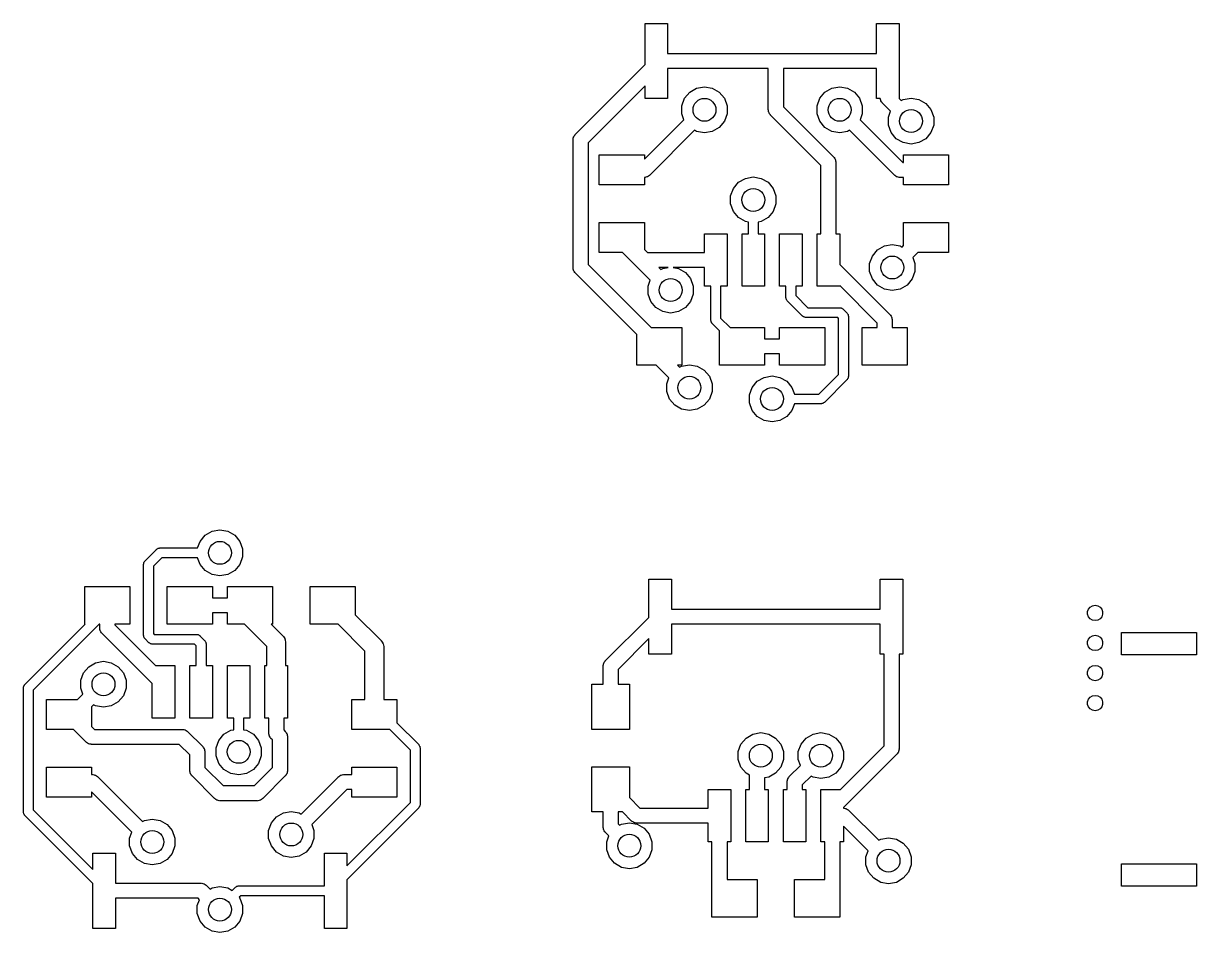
# Model space of a CAD drawing. Extents: x 74.6 to 131.1, y -111.7 to -89.2.
# Drawn here: x 74.64 to 90.25, y -102.31 to -90.2 of the extents above; entities that cross this region are included whole.
import ezdxf

# ---------------------------------------------------------------- set-up
doc = ezdxf.new("R2010")
doc.units = 0
doc.header["$MEASUREMENT"] = 0
doc.layers.add('BLACK', color=7, linetype='CONTINUOUS')

msp = doc.modelspace()

# ---------------------------------------------------------------- linework, layer by layer
at = {"layer": 'Black'}
for p, q in [((82.91, -90.7486), (82.91, -90.2)), ((82.91, -90.2), (83.21, -90.2)), ((83.21, -90.2), (83.21, -90.6)), ((85.99, -90.2), (86.29, -90.2)), ((85.99, -90.6), (85.99, -90.2)), ((86.29, -90.2), (86.29, -91.1986)), ((83.21, -90.6), (84.65, -90.6)), ((84.65, -90.6), (85.99, -90.6)), ((81.9793, -91.6793), (82.91, -90.7486)), ((84.55, -90.8), (83.21, -90.8)), ((83.21, -90.8), (83.21, -91.2)), ((84.55, -91.35), (84.55, -90.8)), ((85.99, -90.8), (84.75, -90.8)), ((84.75, -90.8), (84.75, -91.3086)), ((85.99, -91.2), (85.99, -90.8)), ((82.91, -91.0314), (82.15, -91.7914)), ((82.91, -91.2), (82.91, -91.0314)), ((83.435, -91.197), (83.5033, -91.1156)), ((83.5033, -91.1156), (83.5954, -91.0625)), ((83.5954, -91.0625), (83.7, -91.044)), ((83.7, -91.044), (83.8046, -91.0625)), ((83.8046, -91.0625), (83.8967, -91.1156)), ((83.8967, -91.1156), (83.965, -91.197)), ((85.235, -91.197), (85.3033, -91.1156)), ((85.3033, -91.1156), (85.3954, -91.0625)), ((85.3954, -91.0625), (85.5, -91.044)), ((85.5, -91.044), (85.6046, -91.0625)), ((85.6046, -91.0625), (85.6967, -91.1156)), ((85.6967, -91.1156), (85.765, -91.197)), ((83.21, -91.2), (82.91, -91.2)), ((83.3987, -91.2969), (83.435, -91.197)), ((83.3987, -91.4031), (83.3987, -91.2969)), ((83.965, -91.197), (84.0013, -91.2969)), ((84.0013, -91.2969), (84.0013, -91.4031)), ((84.75, -91.3086), (85.4207, -91.9793)), ((85.1987, -91.2969), (85.235, -91.197)), ((85.1987, -91.4031), (85.1987, -91.2969)), ((85.765, -91.197), (85.8013, -91.2969)), ((85.8013, -91.2969), (85.8013, -91.4031)), ((86.0407, -91.2), (85.99, -91.2)), ((86.0438, -91.2113), (86.0407, -91.2)), ((86.046, -91.2242), (86.0438, -91.2113)), ((86.0482, -91.228), (86.046, -91.2242)), ((86.0494, -91.2323), (86.0482, -91.228)), ((86.0569, -91.243), (86.0494, -91.2323)), ((86.0634, -91.2543), (86.0569, -91.243)), ((86.0668, -91.2571), (86.0634, -91.2543)), ((86.0693, -91.2607), (86.0668, -91.2571)), ((86.1772, -91.3686), (86.0693, -91.2607)), ((86.29, -91.1986), (86.3191, -91.2277)), ((86.3191, -91.2277), (86.3454, -91.2125)), ((86.3454, -91.2125), (86.45, -91.194)), ((86.45, -91.194), (86.5546, -91.2125)), ((86.5546, -91.2125), (86.6467, -91.2656)), ((86.6467, -91.2656), (86.715, -91.347)), ((86.715, -91.347), (86.7513, -91.4469)), ((82.9, -92.0086), (83.4272, -91.4814)), ((83.4272, -91.4814), (83.3987, -91.4031)), ((83.965, -91.503), (83.8967, -91.5844)), ((84.0013, -91.4031), (83.965, -91.503)), ((84.5508, -91.3543), (84.55, -91.35)), ((84.5504, -91.3587), (84.5508, -91.3543)), ((84.5538, -91.3713), (84.5504, -91.3587)), ((84.556, -91.3842), (84.5538, -91.3713)), ((84.5582, -91.388), (84.556, -91.3842)), ((84.5594, -91.3923), (84.5582, -91.388)), ((84.5669, -91.403), (84.5594, -91.3923)), ((84.5734, -91.4143), (84.5669, -91.403)), ((84.5768, -91.4171), (84.5734, -91.4143)), ((84.5793, -91.4207), (84.5768, -91.4171)), ((85.25, -92.0914), (84.5793, -91.4207)), ((85.235, -91.503), (85.1987, -91.4031)), ((85.3033, -91.5844), (85.235, -91.503)), ((85.8013, -91.4031), (85.7728, -91.4814)), ((85.7728, -91.4814), (86.3414, -92.05)), ((86.1487, -91.4469), (86.1772, -91.3686)), ((86.1487, -91.5531), (86.1487, -91.4469)), ((86.7513, -91.4469), (86.7513, -91.5531)), ((83.5691, -91.6223), (82.9707, -92.2207)), ((83.5954, -91.6375), (83.5691, -91.6223)), ((83.7, -91.656), (83.5954, -91.6375)), ((83.8046, -91.6375), (83.7, -91.656)), ((83.8967, -91.5844), (83.8046, -91.6375)), ((85.3954, -91.6375), (85.3033, -91.5844)), ((85.5, -91.656), (85.3954, -91.6375)), ((85.6046, -91.6375), (85.5, -91.656)), ((85.6309, -91.6223), (85.6046, -91.6375)), ((86.2293, -92.2207), (85.6309, -91.6223)), ((86.185, -91.653), (86.1487, -91.5531)), ((86.2533, -91.7344), (86.185, -91.653)), ((86.715, -91.653), (86.6467, -91.7344)), ((86.7513, -91.5531), (86.715, -91.653)), ((81.95, -91.75), (81.9508, -91.7457)), ((81.95, -93.45), (81.95, -91.75)), ((81.9504, -91.7413), (81.9538, -91.7287)), ((81.9508, -91.7457), (81.9504, -91.7413)), ((81.9538, -91.7287), (81.956, -91.7158)), ((81.956, -91.7158), (81.9582, -91.712)), ((81.9582, -91.712), (81.9594, -91.7077)), ((81.9594, -91.7077), (81.9669, -91.697)), ((81.9669, -91.697), (81.9734, -91.6857)), ((81.9734, -91.6857), (81.9768, -91.6829)), ((81.9768, -91.6829), (81.9793, -91.6793)), ((82.15, -91.7914), (82.15, -93.4086)), ((86.3454, -91.7875), (86.2533, -91.7344)), ((86.45, -91.806), (86.3454, -91.7875)), ((86.5546, -91.7875), (86.45, -91.806)), ((86.6467, -91.7344), (86.5546, -91.7875)), ((82.3, -92.35), (82.3, -91.95)), ((82.3, -91.95), (82.9, -91.95)), ((82.9, -91.95), (82.9, -92.0086)), ((86.35, -92.05), (86.35, -91.95)), ((86.35, -91.95), (86.95, -91.95)), ((86.95, -91.95), (86.95, -92.35)), ((85.25, -93), (85.25, -92.0914)), ((85.4207, -91.9793), (85.4232, -91.9829)), ((85.4232, -91.9829), (85.4266, -91.9857)), ((85.4266, -91.9857), (85.4331, -91.997)), ((85.4331, -91.997), (85.4406, -92.0077)), ((85.4406, -92.0077), (85.4418, -92.012)), ((85.4418, -92.012), (85.444, -92.0158)), ((85.444, -92.0158), (85.4462, -92.0287)), ((85.4462, -92.0287), (85.4496, -92.0413)), ((85.4496, -92.0413), (85.4492, -92.0457)), ((85.4492, -92.0457), (85.45, -92.05)), ((85.45, -92.05), (85.45, -93)), ((86.3414, -92.05), (86.35, -92.05)), ((82.9043, -92.2492), (82.9, -92.25)), ((82.9, -92.25), (82.9, -92.35)), ((82.9087, -92.2496), (82.9043, -92.2492)), ((82.9213, -92.2462), (82.9087, -92.2496)), ((82.9342, -92.244), (82.9213, -92.2462)), ((82.938, -92.2418), (82.9342, -92.244)), ((82.9423, -92.2406), (82.938, -92.2418)), ((82.953, -92.2331), (82.9423, -92.2406)), ((82.9643, -92.2266), (82.953, -92.2331)), ((82.9671, -92.2232), (82.9643, -92.2266)), ((82.9707, -92.2207), (82.9671, -92.2232)), ((84.1533, -92.3156), (84.2454, -92.2625)), ((84.2454, -92.2625), (84.35, -92.244)), ((84.35, -92.244), (84.4546, -92.2625)), ((84.4546, -92.2625), (84.5467, -92.3156)), ((86.2329, -92.2232), (86.2293, -92.2207)), ((86.2357, -92.2266), (86.2329, -92.2232)), ((86.247, -92.2331), (86.2357, -92.2266)), ((86.2577, -92.2406), (86.247, -92.2331)), ((86.262, -92.2418), (86.2577, -92.2406)), ((86.2658, -92.244), (86.262, -92.2418)), ((86.2787, -92.2462), (86.2658, -92.244)), ((86.2913, -92.2496), (86.2787, -92.2462)), ((86.2957, -92.2492), (86.2913, -92.2496)), ((86.3, -92.25), (86.2957, -92.2492)), ((86.35, -92.25), (86.3, -92.25)), ((86.35, -92.35), (86.35, -92.25)), ((82.9, -92.35), (82.3, -92.35)), ((84.0487, -92.4969), (84.085, -92.397)), ((84.085, -92.397), (84.1533, -92.3156)), ((84.5467, -92.3156), (84.615, -92.397)), ((84.615, -92.397), (84.6513, -92.4969)), ((86.95, -92.35), (86.35, -92.35)), ((84.0487, -92.6031), (84.0487, -92.4969)), ((84.6513, -92.4969), (84.6513, -92.6031)), ((84.085, -92.703), (84.0487, -92.6031)), ((84.1533, -92.7844), (84.085, -92.703)), ((84.615, -92.703), (84.5467, -92.7844)), ((84.6513, -92.6031), (84.615, -92.703)), ((82.3, -93.25), (82.3, -92.85)), ((82.3, -92.85), (82.9, -92.85)), ((82.9, -92.85), (82.9, -93.2086)), ((84.2454, -92.8375), (84.1533, -92.7844)), ((84.285, -92.8445), (84.2454, -92.8375)), ((84.285, -93), (84.285, -92.8445)), ((84.4546, -92.8375), (84.415, -92.8445)), ((84.415, -92.8445), (84.415, -93)), ((84.5467, -92.7844), (84.4546, -92.8375)), ((86.35, -93.1586), (86.35, -92.85)), ((86.35, -92.85), (86.95, -92.85)), ((86.95, -92.85), (86.95, -93.25)), ((83.7, -93.25), (83.7, -93)), ((83.7, -93), (84, -93)), ((84, -93), (84, -93.7)), ((84.2, -93.7), (84.2, -93)), ((84.2, -93), (84.285, -93)), ((84.415, -93), (84.5, -93)), ((84.5, -93), (84.5, -93.7)), ((84.7, -93.7), (84.7, -93)), ((84.7, -93), (85, -93)), ((85, -93), (85, -93.7)), ((85.2, -93.7), (85.2, -93)), ((85.2, -93), (85.25, -93)), ((85.45, -93), (85.5, -93)), ((85.5, -93), (85.5, -93.4086)), ((82.9, -93.2086), (82.9414, -93.25)), ((85.935, -93.297), (86.0033, -93.2156)), ((86.0033, -93.2156), (86.0954, -93.1625)), ((86.0954, -93.1625), (86.2, -93.144)), ((86.2, -93.144), (86.3046, -93.1625)), ((86.3046, -93.1625), (86.3309, -93.1777)), ((86.3309, -93.1777), (86.35, -93.1586)), ((82.6086, -93.25), (82.3, -93.25)), ((82.9772, -93.6186), (82.6086, -93.25)), ((82.9414, -93.25), (83.7, -93.25)), ((85.8987, -93.3969), (85.935, -93.297)), ((86.5414, -93.25), (86.4728, -93.3186)), ((86.4728, -93.3186), (86.5013, -93.3969)), ((86.95, -93.25), (86.5414, -93.25)), ((81.9508, -93.4543), (81.95, -93.45)), ((81.9504, -93.4587), (81.9508, -93.4543)), ((81.9538, -93.4713), (81.9504, -93.4587)), ((81.956, -93.4842), (81.9538, -93.4713)), ((81.9582, -93.488), (81.956, -93.4842)), ((81.9594, -93.4923), (81.9582, -93.488)), ((81.9669, -93.503), (81.9594, -93.4923)), ((81.9734, -93.5143), (81.9669, -93.503)), ((81.9768, -93.5171), (81.9734, -93.5143)), ((81.9793, -93.5207), (81.9768, -93.5171)), ((82.8, -94.3414), (81.9793, -93.5207)), ((82.15, -93.4086), (82.9914, -94.25)), ((83.0914, -93.45), (83.1191, -93.4777)), ((83.2162, -93.45), (83.0914, -93.45)), ((83.1191, -93.4777), (83.1454, -93.4625)), ((83.1454, -93.4625), (83.2162, -93.45)), ((83.7, -93.45), (83.2838, -93.45)), ((83.2838, -93.45), (83.3546, -93.4625)), ((83.3546, -93.4625), (83.4467, -93.5156)), ((83.4467, -93.5156), (83.515, -93.597)), ((83.7, -93.7), (83.7, -93.45)), ((85.5, -93.4086), (86.1707, -94.0793)), ((85.8987, -93.5031), (85.8987, -93.3969)), ((85.935, -93.603), (85.8987, -93.5031)), ((86.5013, -93.5031), (86.465, -93.603)), ((86.5013, -93.3969), (86.5013, -93.5031)), ((82.9487, -93.6969), (82.9772, -93.6186)), ((83.515, -93.597), (83.5513, -93.6969)), ((86.0033, -93.6844), (85.935, -93.603)), ((86.0954, -93.7375), (86.0033, -93.6844)), ((86.3967, -93.6844), (86.3046, -93.7375)), ((86.465, -93.603), (86.3967, -93.6844)), ((82.9487, -93.8031), (82.9487, -93.6969)), ((82.985, -93.903), (82.9487, -93.8031)), ((83.5513, -93.8031), (83.515, -93.903)), ((83.5513, -93.6969), (83.5513, -93.8031)), ((83.785, -93.7), (83.7, -93.7)), ((83.785, -94.15), (83.785, -93.7)), ((84, -93.7), (83.915, -93.7)), ((83.915, -93.7), (83.915, -94.1231)), ((84.5, -93.7), (84.2, -93.7)), ((84.785, -93.7), (84.7, -93.7)), ((84.785, -93.85), (84.785, -93.7)), ((85, -93.7), (84.915, -93.7)), ((84.915, -93.7), (84.915, -93.8231)), ((84.915, -93.8231), (85.0769, -93.985)), ((85.5, -93.7), (85.2, -93.7)), ((86, -94.1914), (85.5, -93.6914)), ((85.5, -93.6914), (85.5, -93.7)), ((86.2, -93.756), (86.0954, -93.7375)), ((86.3046, -93.7375), (86.2, -93.756)), ((83.0533, -93.9844), (82.985, -93.903)), ((83.1454, -94.0375), (83.0533, -93.9844)), ((83.4467, -93.9844), (83.3546, -94.0375)), ((83.515, -93.903), (83.4467, -93.9844)), ((84.7855, -93.8528), (84.785, -93.85)), ((84.7852, -93.8557), (84.7855, -93.8528)), ((84.7874, -93.8639), (84.7852, -93.8557)), ((84.7889, -93.8722), (84.7874, -93.8639)), ((84.7903, -93.8747), (84.7889, -93.8722)), ((84.7911, -93.8775), (84.7903, -93.8747)), ((84.796, -93.8844), (84.7911, -93.8775)), ((84.8002, -93.8918), (84.796, -93.8844)), ((84.8024, -93.8936), (84.8002, -93.8918)), ((84.804, -93.896), (84.8024, -93.8936)), ((85.004, -94.096), (84.804, -93.896)), ((85.0769, -93.985), (85.5, -93.985)), ((85.5, -93.985), (85.5028, -93.9855)), ((85.5028, -93.9855), (85.5057, -93.9852)), ((85.5057, -93.9852), (85.5139, -93.9874)), ((85.5139, -93.9874), (85.5222, -93.9889)), ((85.5222, -93.9889), (85.5247, -93.9903)), ((85.5247, -93.9903), (85.5275, -93.9911)), ((85.5275, -93.9911), (85.5344, -93.996)), ((85.5344, -93.996), (85.5418, -94.0002)), ((85.5418, -94.0002), (85.5436, -94.0024)), ((83.25, -94.056), (83.1454, -94.0375)), ((83.3546, -94.0375), (83.25, -94.056)), ((83.7855, -94.1528), (83.785, -94.15)), ((83.7852, -94.1557), (83.7855, -94.1528)), ((83.7874, -94.1639), (83.7852, -94.1557)), ((83.915, -94.1231), (84.0419, -94.25)), ((85.0064, -94.0976), (85.004, -94.096)), ((85.0082, -94.0998), (85.0064, -94.0976)), ((85.0156, -94.104), (85.0082, -94.0998)), ((85.0225, -94.1089), (85.0156, -94.104)), ((85.0253, -94.1097), (85.0225, -94.1089)), ((85.0278, -94.1111), (85.0253, -94.1097)), ((85.0361, -94.1126), (85.0278, -94.1111)), ((85.0443, -94.1148), (85.0361, -94.1126)), ((85.0472, -94.1145), (85.0443, -94.1148)), ((85.05, -94.115), (85.0472, -94.1145)), ((85.4731, -94.115), (85.05, -94.115)), ((85.485, -94.1269), (85.4731, -94.115)), ((85.485, -94.8731), (85.485, -94.1269)), ((85.5436, -94.0024), (85.546, -94.004)), ((85.546, -94.004), (85.596, -94.054)), ((85.596, -94.054), (85.5976, -94.0564)), ((85.5976, -94.0564), (85.5998, -94.0582)), ((85.5998, -94.0582), (85.604, -94.0656)), ((85.604, -94.0656), (85.6089, -94.0725)), ((85.6089, -94.0725), (85.6097, -94.0753)), ((85.6097, -94.0753), (85.6111, -94.0778)), ((85.6111, -94.0778), (85.6126, -94.0861)), ((85.6126, -94.0861), (85.6148, -94.0943)), ((85.6148, -94.0943), (85.6145, -94.0972)), ((85.6145, -94.0972), (85.615, -94.1)), ((85.615, -94.1), (85.615, -94.9)), ((86.1707, -94.0793), (86.1732, -94.0829)), ((86.1732, -94.0829), (86.1766, -94.0857)), ((86.1766, -94.0857), (86.1831, -94.097)), ((86.1831, -94.097), (86.1906, -94.1077)), ((86.1906, -94.1077), (86.1918, -94.112)), ((86.1918, -94.112), (86.194, -94.1158)), ((86.194, -94.1158), (86.1962, -94.1287)), ((86.1962, -94.1287), (86.1996, -94.1413)), ((86.1996, -94.1413), (86.1992, -94.1457)), ((86.1992, -94.1457), (86.2, -94.15)), ((86.2, -94.15), (86.2, -94.25)), ((82.9914, -94.25), (83.4, -94.25)), ((83.4, -94.25), (83.4, -94.75)), ((83.7889, -94.1722), (83.7874, -94.1639)), ((83.7903, -94.1747), (83.7889, -94.1722)), ((83.7911, -94.1775), (83.7903, -94.1747)), ((83.796, -94.1844), (83.7911, -94.1775)), ((83.8002, -94.1918), (83.796, -94.1844)), ((83.8024, -94.1936), (83.8002, -94.1918)), ((83.804, -94.196), (83.8024, -94.1936)), ((83.9, -94.2919), (83.804, -94.196)), ((83.9, -94.75), (83.9, -94.2919)), ((84.0419, -94.25), (84.5, -94.25)), ((84.5, -94.25), (84.5, -94.4)), ((84.7, -94.4), (84.7, -94.25)), ((84.7, -94.25), (85.3, -94.25)), ((85.3, -94.25), (85.3, -94.75)), ((85.8, -94.75), (85.8, -94.25)), ((85.8, -94.25), (86, -94.25)), ((86, -94.25), (86, -94.1914)), ((86.2, -94.25), (86.4, -94.25)), ((86.4, -94.25), (86.4, -94.75)), ((82.8, -94.75), (82.8, -94.3414)), ((84.5, -94.4), (84.7, -94.4)), ((84.7, -94.6), (84.5, -94.6)), ((84.5, -94.6), (84.5, -94.75)), ((84.7, -94.75), (84.7, -94.6)), ((83.0586, -94.75), (82.8, -94.75)), ((83.2272, -94.9186), (83.0586, -94.75)), ((83.4, -94.75), (83.3414, -94.75)), ((83.3414, -94.75), (83.3691, -94.7777)), ((83.3691, -94.7777), (83.3954, -94.7625)), ((83.3954, -94.7625), (83.5, -94.744)), ((83.5, -94.744), (83.6046, -94.7625)), ((83.6046, -94.7625), (83.6967, -94.8156)), ((84.5, -94.75), (83.9, -94.75)), ((85.3, -94.75), (84.7, -94.75)), ((86.4, -94.75), (85.8, -94.75)), ((83.1987, -94.9969), (83.2272, -94.9186)), ((83.6967, -94.8156), (83.765, -94.897)), ((83.765, -94.897), (83.8013, -94.9969)), ((84.4033, -94.9656), (84.4954, -94.9125)), ((84.4954, -94.9125), (84.6, -94.894)), ((84.6, -94.894), (84.7046, -94.9125)), ((84.7046, -94.9125), (84.7967, -94.9656)), ((85.2231, -95.135), (85.485, -94.8731)), ((85.604, -94.9344), (85.5998, -94.9418)), ((85.6089, -94.9275), (85.604, -94.9344)), ((85.6097, -94.9247), (85.6089, -94.9275)), ((85.6111, -94.9222), (85.6097, -94.9247)), ((85.6126, -94.9139), (85.6111, -94.9222)), ((85.6148, -94.9057), (85.6126, -94.9139)), ((85.615, -94.9), (85.6145, -94.9028)), ((85.6145, -94.9028), (85.6148, -94.9057)), ((83.1987, -95.1031), (83.1987, -94.9969)), ((83.8013, -94.9969), (83.8013, -95.1031)), ((84.2987, -95.1469), (84.335, -95.047)), ((84.335, -95.047), (84.4033, -94.9656)), ((84.7967, -94.9656), (84.865, -95.047)), ((84.865, -95.047), (84.897, -95.135)), ((85.596, -94.946), (85.296, -95.246)), ((85.5976, -94.9436), (85.596, -94.946)), ((85.5998, -94.9418), (85.5976, -94.9436)), ((83.235, -95.203), (83.1987, -95.1031)), ((83.3033, -95.2844), (83.235, -95.203)), ((83.765, -95.203), (83.6967, -95.2844)), ((83.8013, -95.1031), (83.765, -95.203)), ((84.2987, -95.2531), (84.2987, -95.1469)), ((84.897, -95.135), (85.2231, -95.135)), ((85.2918, -95.2498), (85.2844, -95.254)), ((85.2936, -95.2476), (85.2918, -95.2498)), ((85.296, -95.246), (85.2936, -95.2476)), ((83.3954, -95.3375), (83.3033, -95.2844)), ((83.5, -95.356), (83.3954, -95.3375)), ((83.6046, -95.3375), (83.5, -95.356)), ((83.6967, -95.2844), (83.6046, -95.3375)), ((84.335, -95.353), (84.2987, -95.2531)), ((84.4033, -95.4344), (84.335, -95.353)), ((84.865, -95.353), (84.7967, -95.4344)), ((84.897, -95.265), (84.865, -95.353)), ((85.25, -95.265), (84.897, -95.265)), ((85.2528, -95.2645), (85.25, -95.265)), ((85.2557, -95.2648), (85.2528, -95.2645)), ((85.2639, -95.2626), (85.2557, -95.2648)), ((85.2722, -95.2611), (85.2639, -95.2626)), ((85.2747, -95.2596), (85.2722, -95.2611)), ((85.2775, -95.2589), (85.2747, -95.2596)), ((85.2844, -95.254), (85.2775, -95.2589)), ((84.4954, -95.4875), (84.4033, -95.4344)), ((84.6, -95.506), (84.4954, -95.4875)), ((84.7046, -95.4875), (84.6, -95.506)), ((84.7967, -95.4344), (84.7046, -95.4875)), ((77.0533, -97.0156), (77.1454, -96.9625)), ((77.1454, -96.9625), (77.25, -96.944)), ((77.25, -96.944), (77.3546, -96.9625)), ((77.3546, -96.9625), (77.4467, -97.0156)), ((76.953, -97.185), (76.985, -97.097)), ((76.985, -97.097), (77.0533, -97.0156)), ((77.4467, -97.0156), (77.515, -97.097)), ((77.515, -97.097), (77.5513, -97.1969)), ((76.254, -97.354), (76.404, -97.204)), ((76.404, -97.204), (76.4064, -97.2024)), ((76.4064, -97.2024), (76.4082, -97.2002)), ((76.4082, -97.2002), (76.4156, -97.196)), ((76.4156, -97.196), (76.4225, -97.1911)), ((76.4225, -97.1911), (76.4253, -97.1903)), ((76.4253, -97.1903), (76.4278, -97.1889)), ((76.4278, -97.1889), (76.4361, -97.1874)), ((76.4361, -97.1874), (76.4443, -97.1852)), ((76.4443, -97.1852), (76.4472, -97.1855)), ((76.4472, -97.1855), (76.45, -97.185)), ((76.45, -97.185), (76.953, -97.185)), ((77.5513, -97.1969), (77.5513, -97.3031)), ((76.235, -97.4), (76.2355, -97.3972)), ((76.235, -98.35), (76.235, -97.4)), ((76.2352, -97.3943), (76.2374, -97.3861)), ((76.2355, -97.3972), (76.2352, -97.3943)), ((76.2374, -97.3861), (76.2389, -97.3778)), ((76.2389, -97.3778), (76.2403, -97.3753)), ((76.2403, -97.3753), (76.2411, -97.3725)), ((76.2411, -97.3725), (76.246, -97.3656)), ((76.246, -97.3656), (76.2502, -97.3582)), ((76.2502, -97.3582), (76.2524, -97.3564)), ((76.2524, -97.3564), (76.254, -97.354)), ((76.4769, -97.315), (76.365, -97.4269)), ((76.365, -97.4269), (76.365, -98.3231)), ((76.953, -97.315), (76.4769, -97.315)), ((76.985, -97.403), (76.953, -97.315)), ((77.0533, -97.4844), (76.985, -97.403)), ((77.515, -97.403), (77.4467, -97.4844)), ((77.5513, -97.3031), (77.515, -97.403)), ((77.1454, -97.5375), (77.0533, -97.4844)), ((77.25, -97.556), (77.1454, -97.5375)), ((77.3546, -97.5375), (77.25, -97.556)), ((77.4467, -97.4844), (77.3546, -97.5375)), ((75.45, -98.2), (75.45, -97.7)), ((75.45, -97.7), (76.05, -97.7)), ((76.05, -97.7), (76.05, -98.2)), ((76.55, -98.2), (76.55, -97.7)), ((76.55, -97.7), (77.15, -97.7)), ((77.15, -97.7), (77.15, -97.85)), ((77.35, -97.85), (77.35, -97.7)), ((77.35, -97.7), (77.95, -97.7)), ((77.95, -97.7), (77.95, -98.2)), ((78.45, -98.2), (78.45, -97.7)), ((78.45, -97.7), (79.05, -97.7)), ((79.05, -97.7), (79.05, -98.0732)), ((82.96, -98.1086), (82.96, -97.6)), ((82.96, -97.6), (83.26, -97.6)), ((83.26, -97.6), (83.26, -98)), ((86.04, -98), (86.04, -97.6)), ((86.04, -97.6), (86.34, -97.6)), ((86.34, -97.6), (86.34, -98.6)), ((77.15, -97.85), (77.35, -97.85)), ((77.35, -98.05), (77.15, -98.05)), ((77.15, -98.05), (77.15, -98.2)), ((77.35, -98.2), (77.35, -98.05)), ((83.26, -98), (86.04, -98)), ((88.7996, -98.0323), (88.8117, -97.999)), ((88.7996, -98.0677), (88.7996, -98.0323)), ((88.8117, -97.999), (88.8344, -97.9719)), ((88.8344, -97.9719), (88.8651, -97.9542)), ((88.8651, -97.9542), (88.9, -97.948)), ((88.9, -97.948), (88.9349, -97.9542)), ((88.9349, -97.9542), (88.9656, -97.9719)), ((88.9656, -97.9719), (88.9883, -97.999)), ((88.9883, -97.999), (89.0004, -98.0323)), ((89.0004, -98.0323), (89.0004, -98.0677)), ((74.654, -99.004), (75.4581, -98.2)), ((75.6419, -98.2), (74.765, -99.0769)), ((75.4581, -98.2), (75.45, -98.2)), ((75.65, -98.2), (75.6419, -98.2)), ((75.65, -98.25), (75.65, -98.2)), ((76.05, -98.2), (75.85, -98.2)), ((75.85, -98.2), (75.85, -98.2086)), ((75.85, -98.2086), (76.3914, -98.75)), ((77.15, -98.2), (76.55, -98.2)), ((77.578, -98.2), (77.35, -98.2)), ((77.875, -98.497), (77.578, -98.2)), ((77.95, -98.2), (77.9316, -98.2)), ((77.9316, -98.2), (78.0884, -98.3568)), ((78.8232, -98.2), (78.45, -98.2)), ((79.181, -98.5578), (78.8232, -98.2)), ((79.05, -98.0732), (79.3944, -98.4176)), ((82.3793, -98.6893), (82.96, -98.1086)), ((86.04, -98.2), (83.26, -98.2)), ((83.26, -98.2), (83.26, -98.6)), ((86.04, -98.6), (86.04, -98.2)), ((88.8117, -98.101), (88.7996, -98.0677)), ((88.8344, -98.1281), (88.8117, -98.101)), ((88.8651, -98.1458), (88.8344, -98.1281)), ((88.9, -98.152), (88.8651, -98.1458)), ((88.9349, -98.1458), (88.9, -98.152)), ((88.9656, -98.1281), (88.9349, -98.1458)), ((88.9883, -98.101), (88.9656, -98.1281)), ((89.0004, -98.0677), (88.9883, -98.101)), ((75.6508, -98.2543), (75.65, -98.25)), ((75.6504, -98.2587), (75.6508, -98.2543)), ((75.6538, -98.2713), (75.6504, -98.2587)), ((75.656, -98.2842), (75.6538, -98.2713)), ((75.6582, -98.288), (75.656, -98.2842)), ((75.6594, -98.2923), (75.6582, -98.288)), ((75.6669, -98.303), (75.6594, -98.2923)), ((75.6734, -98.3143), (75.6669, -98.303)), ((75.6768, -98.3171), (75.6734, -98.3143)), ((75.6793, -98.3207), (75.6768, -98.3171)), ((76.35, -98.9914), (75.6793, -98.3207)), ((76.2355, -98.3528), (76.235, -98.35)), ((76.2352, -98.3557), (76.2355, -98.3528)), ((76.2374, -98.3639), (76.2352, -98.3557)), ((76.2389, -98.3722), (76.2374, -98.3639)), ((76.2403, -98.3747), (76.2389, -98.3722)), ((76.365, -98.3231), (76.3769, -98.335)), ((76.3769, -98.335), (76.9388, -98.335)), ((76.9388, -98.335), (76.9416, -98.3355)), ((76.9416, -98.3355), (76.9445, -98.3352)), ((76.9445, -98.3352), (76.9527, -98.3374)), ((76.9527, -98.3374), (76.961, -98.3389)), ((76.961, -98.3389), (76.9635, -98.3404)), ((76.9635, -98.3404), (76.9663, -98.3411)), ((76.9663, -98.3411), (76.9732, -98.346)), ((76.9732, -98.346), (76.9806, -98.3502)), ((76.9806, -98.3502), (76.9824, -98.3524)), ((76.9824, -98.3524), (76.9848, -98.354)), ((76.9848, -98.354), (77.046, -98.4152)), ((78.0884, -98.3568), (78.0915, -98.3613)), ((78.0915, -98.3613), (78.0958, -98.3649)), ((78.0958, -98.3649), (78.1039, -98.379)), ((88.8117, -98.399), (88.8344, -98.3719)), ((88.8344, -98.3719), (88.8651, -98.3542)), ((88.8651, -98.3542), (88.9, -98.348)), ((88.9, -98.348), (88.9349, -98.3542)), ((88.9349, -98.3542), (88.9656, -98.3719)), ((88.9656, -98.3719), (88.9883, -98.399)), ((89.25, -98.61), (89.25, -98.31)), ((89.25, -98.31), (90.25, -98.31)), ((90.25, -98.31), (90.25, -98.61)), ((76.2411, -98.3775), (76.2403, -98.3747)), ((76.246, -98.3844), (76.2411, -98.3775)), ((76.2502, -98.3918), (76.246, -98.3844)), ((76.2524, -98.3936), (76.2502, -98.3918)), ((76.254, -98.396), (76.2524, -98.3936)), ((76.304, -98.446), (76.254, -98.396)), ((76.3064, -98.4476), (76.304, -98.446)), ((76.3082, -98.4498), (76.3064, -98.4476)), ((76.3156, -98.454), (76.3082, -98.4498)), ((76.3225, -98.4589), (76.3156, -98.454)), ((76.3253, -98.4596), (76.3225, -98.4589)), ((76.3278, -98.4611), (76.3253, -98.4596)), ((76.3361, -98.4626), (76.3278, -98.4611)), ((76.3443, -98.4648), (76.3361, -98.4626)), ((76.3472, -98.4645), (76.3443, -98.4648)), ((76.35, -98.465), (76.3472, -98.4645)), ((76.9119, -98.465), (76.35, -98.465)), ((76.935, -98.4881), (76.9119, -98.465)), ((76.935, -98.75), (76.935, -98.4881)), ((77.046, -98.4152), (77.0476, -98.4176)), ((77.0476, -98.4176), (77.0498, -98.4194)), ((77.0498, -98.4194), (77.054, -98.4268)), ((77.054, -98.4268), (77.0589, -98.4337)), ((77.0589, -98.4337), (77.0596, -98.4365)), ((77.0596, -98.4365), (77.0611, -98.439)), ((77.0611, -98.439), (77.0626, -98.4473)), ((77.0626, -98.4473), (77.0648, -98.4555)), ((77.0648, -98.4555), (77.0645, -98.4584)), ((77.0645, -98.4584), (77.065, -98.4612)), ((77.065, -98.4612), (77.065, -98.75)), ((77.875, -98.75), (77.875, -98.497)), ((78.1039, -98.379), (78.1133, -98.3924)), ((78.1133, -98.3924), (78.1147, -98.3977)), ((78.1147, -98.3977), (78.1175, -98.4024)), ((78.1175, -98.4024), (78.1203, -98.4185)), ((78.1203, -98.4185), (78.1245, -98.4343)), ((78.1245, -98.4343), (78.124, -98.4398)), ((78.124, -98.4398), (78.125, -98.4452)), ((78.125, -98.4452), (78.125, -98.75)), ((79.3944, -98.4176), (79.3975, -98.4221)), ((79.3975, -98.4221), (79.4018, -98.4257)), ((79.4018, -98.4257), (79.4099, -98.4398)), ((79.4099, -98.4398), (79.4193, -98.4532)), ((79.4193, -98.4532), (79.4207, -98.4585)), ((79.4207, -98.4585), (79.4235, -98.4632)), ((79.4235, -98.4632), (79.4263, -98.4793)), ((79.4263, -98.4793), (79.4305, -98.4951)), ((79.4305, -98.4951), (79.43, -98.5006)), ((79.43, -98.5006), (79.431, -98.506)), ((79.431, -98.506), (79.431, -99.2028)), ((82.96, -98.3914), (82.55, -98.8014)), ((82.96, -98.6), (82.96, -98.3914)), ((88.7996, -98.4323), (88.8117, -98.399)), ((88.7996, -98.4677), (88.7996, -98.4323)), ((88.8117, -98.501), (88.7996, -98.4677)), ((88.8344, -98.5281), (88.8117, -98.501)), ((88.8651, -98.5458), (88.8344, -98.5281)), ((88.9656, -98.5281), (88.9349, -98.5458)), ((88.9883, -98.501), (88.9656, -98.5281)), ((88.9883, -98.399), (89.0004, -98.4323)), ((89.0004, -98.4677), (88.9883, -98.501)), ((89.0004, -98.4323), (89.0004, -98.4677)), ((79.181, -99.2028), (79.181, -98.5578)), ((83.26, -98.6), (82.96, -98.6)), ((86.09, -98.6), (86.04, -98.6)), ((86.09, -99.8186), (86.09, -98.6)), ((86.34, -98.6), (86.29, -98.6)), ((86.29, -98.6), (86.29, -99.86)), ((88.9, -98.552), (88.8651, -98.5458)), ((88.9349, -98.5458), (88.9, -98.552)), ((90.25, -98.61), (89.25, -98.61)), ((75.435, -98.847), (75.5033, -98.7656)), ((75.5033, -98.7656), (75.5954, -98.7125)), ((75.5954, -98.7125), (75.7, -98.694)), ((75.7, -98.694), (75.8046, -98.7125)), ((75.8046, -98.7125), (75.8967, -98.7656)), ((75.8967, -98.7656), (75.965, -98.847)), ((76.3914, -98.75), (76.65, -98.75)), ((76.65, -98.75), (76.65, -99.45)), ((76.85, -99.45), (76.85, -98.75)), ((76.85, -98.75), (76.935, -98.75)), ((77.065, -98.75), (77.15, -98.75)), ((77.15, -98.75), (77.15, -99.45)), ((77.35, -99.45), (77.35, -98.75)), ((77.35, -98.75), (77.65, -98.75)), ((77.65, -98.75), (77.65, -99.45)), ((77.85, -99.45), (77.85, -98.75)), ((77.85, -98.75), (77.875, -98.75)), ((78.125, -98.75), (78.15, -98.75)), ((78.15, -98.75), (78.15, -99.45)), ((82.35, -98.76), (82.3508, -98.7557)), ((82.35, -99), (82.35, -98.76)), ((82.3504, -98.7513), (82.3538, -98.7387)), ((82.3508, -98.7557), (82.3504, -98.7513)), ((82.3538, -98.7387), (82.356, -98.7258)), ((82.356, -98.7258), (82.3582, -98.722)), ((82.3582, -98.722), (82.3594, -98.7177)), ((82.3594, -98.7177), (82.3669, -98.707)), ((82.3669, -98.707), (82.3734, -98.6957)), ((82.3734, -98.6957), (82.3768, -98.6929)), ((82.3768, -98.6929), (82.3793, -98.6893)), ((82.55, -98.8014), (82.55, -99)), ((88.7996, -98.8323), (88.8117, -98.799)), ((88.7996, -98.8677), (88.7996, -98.8323)), ((88.8117, -98.799), (88.8344, -98.7719)), ((88.8344, -98.7719), (88.8651, -98.7542)), ((88.8651, -98.7542), (88.9, -98.748)), ((88.9, -98.748), (88.9349, -98.7542)), ((88.9349, -98.7542), (88.9656, -98.7719)), ((88.9656, -98.7719), (88.9883, -98.799)), ((88.9883, -98.799), (89.0004, -98.8323)), ((89.0004, -98.8323), (89.0004, -98.8677)), ((75.3987, -98.9469), (75.435, -98.847)), ((75.3987, -99.0531), (75.3987, -98.9469)), ((75.965, -98.847), (76.0013, -98.9469)), ((76.0013, -98.9469), (76.0013, -99.0531)), ((76.35, -99.45), (76.35, -98.9914)), ((88.8117, -98.901), (88.7996, -98.8677)), ((88.8344, -98.9281), (88.8117, -98.901)), ((88.8651, -98.9458), (88.8344, -98.9281)), ((88.9, -98.952), (88.8651, -98.9458)), ((88.9349, -98.9458), (88.9, -98.952)), ((88.9656, -98.9281), (88.9349, -98.9458)), ((88.9883, -98.901), (88.9656, -98.9281)), ((89.0004, -98.8677), (88.9883, -98.901)), ((74.635, -99.05), (74.6355, -99.0472)), ((74.635, -100.7), (74.635, -99.05)), ((74.6352, -99.0443), (74.6374, -99.0361)), ((74.6355, -99.0472), (74.6352, -99.0443)), ((74.6374, -99.0361), (74.6389, -99.0278)), ((74.6389, -99.0278), (74.6403, -99.0253)), ((74.6403, -99.0253), (74.6411, -99.0225)), ((74.6411, -99.0225), (74.646, -99.0156)), ((74.646, -99.0156), (74.6502, -99.0082)), ((74.6502, -99.0082), (74.6524, -99.0064)), ((74.6524, -99.0064), (74.654, -99.004)), ((74.765, -99.0769), (74.765, -100.673)), ((75.3558, -99.2028), (75.4272, -99.1314)), ((75.4272, -99.1314), (75.3987, -99.0531)), ((75.965, -99.153), (75.8967, -99.2344)), ((76.0013, -99.0531), (75.965, -99.153)), ((82.2, -99.6), (82.2, -99)), ((82.2, -99), (82.35, -99)), ((82.55, -99), (82.7, -99)), ((82.7, -99), (82.7, -99.6)), ((88.8344, -99.1719), (88.8651, -99.1542)), ((88.8651, -99.1542), (88.9, -99.148)), ((88.9, -99.148), (88.9349, -99.1542)), ((88.9349, -99.1542), (88.9656, -99.1719)), ((74.942, -99.6028), (74.942, -99.2028)), ((74.942, -99.2028), (75.3558, -99.2028)), ((75.5691, -99.2723), (75.542, -99.2994)), ((75.542, -99.2994), (75.542, -99.5614)), ((75.5954, -99.2875), (75.5691, -99.2723)), ((75.7, -99.306), (75.5954, -99.2875)), ((75.8046, -99.2875), (75.7, -99.306)), ((75.8967, -99.2344), (75.8046, -99.2875)), ((79.006, -99.6028), (79.006, -99.2028)), ((79.006, -99.2028), (79.181, -99.2028)), ((79.431, -99.2028), (79.606, -99.2028)), ((79.606, -99.2028), (79.606, -99.5141)), ((88.7996, -99.2323), (88.8117, -99.199)), ((88.7996, -99.2677), (88.7996, -99.2323)), ((88.8117, -99.301), (88.7996, -99.2677)), ((88.8117, -99.199), (88.8344, -99.1719)), ((88.8344, -99.3281), (88.8117, -99.301)), ((88.9656, -99.1719), (88.9883, -99.199)), ((88.9883, -99.301), (88.9656, -99.3281)), ((88.9883, -99.199), (89.0004, -99.2323)), ((89.0004, -99.2677), (88.9883, -99.301)), ((89.0004, -99.2323), (89.0004, -99.2677)), ((76.65, -99.45), (76.35, -99.45)), ((77.15, -99.45), (76.85, -99.45)), ((77.435, -99.45), (77.35, -99.45)), ((77.435, -99.6055), (77.435, -99.45)), ((77.65, -99.45), (77.565, -99.45)), ((77.565, -99.45), (77.565, -99.6055)), ((77.9, -99.45), (77.85, -99.45)), ((77.9, -99.65), (77.9, -99.45)), ((78.15, -99.45), (78.1, -99.45)), ((78.1, -99.45), (78.1, -99.6086)), ((88.8651, -99.3458), (88.8344, -99.3281)), ((88.9, -99.352), (88.8651, -99.3458)), ((88.9349, -99.3458), (88.9, -99.352)), ((88.9656, -99.3281), (88.9349, -99.3458)), ((75.3006, -99.6028), (74.942, -99.6028)), ((75.4685, -99.7707), (75.3006, -99.6028)), ((75.542, -99.5614), (75.5806, -99.6)), ((75.5806, -99.6), (76.75, -99.6)), ((76.75, -99.6), (76.7543, -99.6008)), ((76.7543, -99.6008), (76.7587, -99.6004)), ((76.7587, -99.6004), (76.7713, -99.6038)), ((76.7713, -99.6038), (76.7842, -99.606)), ((76.7842, -99.606), (76.788, -99.6082)), ((76.788, -99.6082), (76.7923, -99.6094)), ((76.7923, -99.6094), (76.803, -99.6169)), ((76.803, -99.6169), (76.8143, -99.6234)), ((76.8143, -99.6234), (76.8171, -99.6268)), ((77.3033, -99.6656), (77.3954, -99.6125)), ((77.3954, -99.6125), (77.435, -99.6055)), ((77.565, -99.6055), (77.6046, -99.6125)), ((77.6046, -99.6125), (77.6967, -99.6656)), ((78.1, -99.6086), (78.1207, -99.6293)), ((79.5109, -99.6028), (79.006, -99.6028)), ((79.785, -99.8769), (79.5109, -99.6028)), ((79.606, -99.5141), (79.896, -99.804)), ((82.7, -99.6), (82.2, -99.6)), ((75.4721, -99.7732), (75.4685, -99.7707)), ((75.4749, -99.7766), (75.4721, -99.7732)), ((75.4862, -99.7831), (75.4749, -99.7766)), ((76.8171, -99.6268), (76.8207, -99.6293)), ((76.8207, -99.6293), (77.0207, -99.8293)), ((77.1987, -99.8469), (77.235, -99.747)), ((77.235, -99.747), (77.3033, -99.6656)), ((77.6967, -99.6656), (77.765, -99.747)), ((77.765, -99.747), (77.8013, -99.8469)), ((77.9008, -99.6543), (77.9, -99.65)), ((77.9004, -99.6587), (77.9008, -99.6543)), ((77.9038, -99.6713), (77.9004, -99.6587)), ((77.906, -99.6842), (77.9038, -99.6713)), ((77.9082, -99.688), (77.906, -99.6842)), ((77.9094, -99.6923), (77.9082, -99.688)), ((77.9169, -99.703), (77.9094, -99.6923)), ((77.9234, -99.7143), (77.9169, -99.703)), ((77.9268, -99.7171), (77.9234, -99.7143)), ((77.9293, -99.7207), (77.9268, -99.7171)), ((77.95, -99.7414), (77.9293, -99.7207)), ((77.95, -100.109), (77.95, -99.7414)), ((78.1207, -99.6293), (78.1232, -99.6329)), ((78.1232, -99.6329), (78.1266, -99.6357)), ((78.1266, -99.6357), (78.1331, -99.647)), ((78.1331, -99.647), (78.1406, -99.6577)), ((78.1406, -99.6577), (78.1418, -99.662)), ((78.1418, -99.662), (78.144, -99.6658)), ((78.144, -99.6658), (78.1462, -99.6787)), ((78.1462, -99.6787), (78.1496, -99.6913)), ((78.1496, -99.6913), (78.1492, -99.6957)), ((78.1492, -99.6957), (78.15, -99.7)), ((78.15, -99.7), (78.15, -100.15)), ((84.185, -99.797), (84.2533, -99.7156)), ((84.2533, -99.7156), (84.3454, -99.6625)), ((84.3454, -99.6625), (84.45, -99.644)), ((84.45, -99.644), (84.5546, -99.6625)), ((84.5546, -99.6625), (84.6467, -99.7156)), ((84.6467, -99.7156), (84.715, -99.797)), ((84.985, -99.797), (85.0533, -99.7156)), ((85.0533, -99.7156), (85.1454, -99.6625)), ((85.1454, -99.6625), (85.25, -99.644)), ((85.25, -99.644), (85.3546, -99.6625)), ((85.3546, -99.6625), (85.4467, -99.7156)), ((85.4467, -99.7156), (85.515, -99.797)), ((75.4969, -99.7906), (75.4862, -99.7831)), ((75.5012, -99.7918), (75.4969, -99.7906)), ((75.505, -99.794), (75.5012, -99.7918)), ((75.5179, -99.7962), (75.505, -99.794)), ((75.5305, -99.7996), (75.5179, -99.7962)), ((75.5349, -99.7992), (75.5305, -99.7996)), ((75.5392, -99.8), (75.5349, -99.7992)), ((76.7086, -99.8), (75.5392, -99.8)), ((76.85, -99.9414), (76.7086, -99.8)), ((77.0207, -99.8293), (77.0232, -99.8329)), ((77.0232, -99.8329), (77.0266, -99.8357)), ((77.0266, -99.8357), (77.0331, -99.847)), ((77.0331, -99.847), (77.0406, -99.8577)), ((77.0406, -99.8577), (77.0418, -99.862)), ((77.0418, -99.862), (77.044, -99.8658)), ((77.044, -99.8658), (77.0462, -99.8787)), ((77.0462, -99.8787), (77.0496, -99.8913)), ((77.0496, -99.8913), (77.0492, -99.8957)), ((77.0492, -99.8957), (77.05, -99.9)), ((77.05, -99.9), (77.05, -100.109)), ((77.1987, -99.9531), (77.1987, -99.8469)), ((77.8013, -99.8469), (77.8013, -99.9531)), ((79.785, -100.573), (79.785, -99.8769)), ((79.896, -99.804), (79.8976, -99.8064)), ((79.8976, -99.8064), (79.8998, -99.8082)), ((79.8998, -99.8082), (79.904, -99.8156)), ((79.904, -99.8156), (79.9089, -99.8225)), ((79.9089, -99.8225), (79.9097, -99.8253)), ((79.9097, -99.8253), (79.9111, -99.8278)), ((79.9111, -99.8278), (79.9126, -99.8361)), ((79.9126, -99.8361), (79.9148, -99.8443)), ((79.9148, -99.8443), (79.9145, -99.8472)), ((79.9145, -99.8472), (79.915, -99.85)), ((79.915, -99.85), (79.915, -100.6)), ((84.1487, -99.8969), (84.185, -99.797)), ((84.1487, -100.003), (84.1487, -99.8969)), ((84.715, -99.797), (84.7513, -99.8969)), ((84.7513, -99.8969), (84.7513, -100.003)), ((84.9487, -99.8969), (84.985, -99.797)), ((84.9487, -100.003), (84.9487, -99.8969)), ((85.5086, -100.4), (86.09, -99.8186)), ((85.515, -99.797), (85.5513, -99.8969)), ((86.2607, -99.9307), (85.55, -100.641)), ((85.5513, -99.8969), (85.5513, -100.003)), ((86.2632, -99.9271), (86.2607, -99.9307)), ((86.2666, -99.9243), (86.2632, -99.9271)), ((86.2731, -99.913), (86.2666, -99.9243)), ((86.2806, -99.9023), (86.2731, -99.913)), ((86.2818, -99.898), (86.2806, -99.9023)), ((86.284, -99.8942), (86.2818, -99.898)), ((86.2862, -99.8813), (86.284, -99.8942)), ((86.2896, -99.8687), (86.2862, -99.8813)), ((86.29, -99.86), (86.2892, -99.8643)), ((86.2892, -99.8643), (86.2896, -99.8687)), ((76.85, -100.15), (76.85, -99.9414)), ((77.235, -100.053), (77.1987, -99.9531)), ((77.3033, -100.134), (77.235, -100.053)), ((77.765, -100.053), (77.6967, -100.134)), ((77.8013, -99.9531), (77.765, -100.053)), ((84.185, -100.103), (84.1487, -100.003)), ((84.7513, -100.003), (84.715, -100.103)), ((84.8293, -100.229), (84.9772, -100.081)), ((84.9772, -100.081), (84.9487, -100.003)), ((85.5513, -100.003), (85.515, -100.103)), ((74.942, -100.503), (74.942, -100.103)), ((74.942, -100.103), (75.542, -100.103)), ((75.542, -100.103), (75.542, -100.203)), ((75.542, -100.203), (75.5528, -100.203)), ((75.5528, -100.203), (75.5571, -100.204)), ((75.5571, -100.204), (75.5615, -100.203)), ((75.5615, -100.203), (75.5741, -100.207)), ((75.5741, -100.207), (75.587, -100.209)), ((75.587, -100.209), (75.5908, -100.211)), ((75.5908, -100.211), (75.5951, -100.212)), ((75.5951, -100.212), (75.6058, -100.22)), ((75.6058, -100.22), (75.6171, -100.226)), ((75.6171, -100.226), (75.6199, -100.23)), ((75.6199, -100.23), (75.6235, -100.232)), ((75.6235, -100.232), (76.2191, -100.828)), ((76.8508, -100.154), (76.85, -100.15)), ((76.8504, -100.159), (76.8508, -100.154)), ((76.8538, -100.171), (76.8504, -100.159)), ((76.856, -100.184), (76.8538, -100.171)), ((76.8582, -100.188), (76.856, -100.184)), ((76.8594, -100.192), (76.8582, -100.188)), ((76.8669, -100.203), (76.8594, -100.192)), ((76.8734, -100.214), (76.8669, -100.203)), ((76.8768, -100.217), (76.8734, -100.214)), ((76.8793, -100.221), (76.8768, -100.217)), ((77.1793, -100.521), (76.8793, -100.221)), ((77.05, -100.109), (77.2914, -100.35)), ((77.3954, -100.188), (77.3033, -100.134)), ((77.5, -100.206), (77.3954, -100.188)), ((77.6046, -100.188), (77.5, -100.206)), ((77.6967, -100.134), (77.6046, -100.188)), ((77.7086, -100.35), (77.95, -100.109)), ((78.1207, -100.221), (77.8207, -100.521)), ((78.1232, -100.217), (78.1207, -100.221)), ((78.1266, -100.214), (78.1232, -100.217)), ((78.1331, -100.203), (78.1266, -100.214)), ((78.1406, -100.192), (78.1331, -100.203)), ((78.1418, -100.188), (78.1406, -100.192)), ((78.144, -100.184), (78.1418, -100.188)), ((78.1462, -100.171), (78.144, -100.184)), ((78.1496, -100.159), (78.1462, -100.171)), ((78.15, -100.15), (78.1492, -100.154)), ((78.1492, -100.154), (78.1496, -100.159)), ((78.3309, -100.728), (78.8265, -100.232)), ((78.8265, -100.232), (78.8301, -100.23)), ((78.8301, -100.23), (78.8329, -100.226)), ((78.8329, -100.226), (78.8442, -100.22)), ((78.8442, -100.22), (78.8549, -100.212)), ((78.8549, -100.212), (78.8592, -100.211)), ((78.8592, -100.211), (78.863, -100.209)), ((78.863, -100.209), (78.8759, -100.207)), ((78.8759, -100.207), (78.8885, -100.203)), ((78.8885, -100.203), (78.8929, -100.204)), ((78.8929, -100.204), (78.8972, -100.203)), ((78.8972, -100.203), (79.006, -100.203)), ((79.006, -100.203), (79.006, -100.103)), ((79.006, -100.103), (79.606, -100.103)), ((79.606, -100.103), (79.606, -100.503)), ((82.2, -100.7), (82.2, -100.1)), ((82.2, -100.1), (82.7, -100.1)), ((82.7, -100.1), (82.7, -100.509)), ((84.2533, -100.184), (84.185, -100.103)), ((84.3, -100.211), (84.2533, -100.184)), ((84.3, -100.4), (84.3, -100.211)), ((84.5546, -100.238), (84.5, -100.247)), ((84.5, -100.247), (84.5, -100.4)), ((84.6467, -100.184), (84.5546, -100.238)), ((84.715, -100.103), (84.6467, -100.184)), ((84.8094, -100.258), (84.8169, -100.247)), ((84.8169, -100.247), (84.8234, -100.236)), ((84.8234, -100.236), (84.8268, -100.233)), ((84.8268, -100.233), (84.8293, -100.229)), ((85.1191, -100.222), (85, -100.341)), ((85.1454, -100.238), (85.1191, -100.222)), ((85.25, -100.256), (85.1454, -100.238)), ((85.3546, -100.238), (85.25, -100.256)), ((85.4467, -100.184), (85.3546, -100.238)), ((85.515, -100.103), (85.4467, -100.184)), ((77.2914, -100.35), (77.7086, -100.35)), ((78.9386, -100.403), (78.4728, -100.869)), ((79.006, -100.403), (78.9386, -100.403)), ((79.006, -100.503), (79.006, -100.403)), ((83.75, -100.65), (83.75, -100.4)), ((83.75, -100.4), (84.05, -100.4)), ((84.05, -100.4), (84.05, -101.1)), ((84.25, -101.1), (84.25, -100.4)), ((84.25, -100.4), (84.3, -100.4)), ((84.5, -100.4), (84.55, -100.4)), ((84.55, -100.4), (84.55, -101.1)), ((84.75, -101.1), (84.75, -100.4)), ((84.75, -100.4), (84.8, -100.4)), ((84.8, -100.3), (84.8008, -100.296)), ((84.8, -100.4), (84.8, -100.3)), ((84.8004, -100.291), (84.8038, -100.279)), ((84.8008, -100.296), (84.8004, -100.291)), ((84.8038, -100.279), (84.806, -100.266)), ((84.806, -100.266), (84.8082, -100.262)), ((84.8082, -100.262), (84.8094, -100.258)), ((85, -100.341), (85, -100.4)), ((85, -100.4), (85.05, -100.4)), ((85.05, -100.4), (85.05, -101.1)), ((85.25, -101.1), (85.25, -100.4)), ((85.25, -100.4), (85.5086, -100.4)), ((75.542, -100.503), (74.942, -100.503)), ((76.0772, -100.969), (75.542, -100.433)), ((75.542, -100.433), (75.542, -100.503)), ((77.1829, -100.523), (77.1793, -100.521)), ((77.1857, -100.527), (77.1829, -100.523)), ((77.197, -100.533), (77.1857, -100.527)), ((77.2077, -100.541), (77.197, -100.533)), ((77.212, -100.542), (77.2077, -100.541)), ((77.2158, -100.544), (77.212, -100.542)), ((77.2287, -100.546), (77.2158, -100.544)), ((77.2413, -100.55), (77.2287, -100.546)), ((77.2457, -100.549), (77.2413, -100.55)), ((77.25, -100.55), (77.2457, -100.549)), ((77.75, -100.55), (77.25, -100.55)), ((77.7543, -100.549), (77.75, -100.55)), ((77.7587, -100.55), (77.7543, -100.549)), ((77.7713, -100.546), (77.7587, -100.55)), ((77.7842, -100.544), (77.7713, -100.546)), ((77.788, -100.542), (77.7842, -100.544)), ((77.7923, -100.541), (77.788, -100.542)), ((77.803, -100.533), (77.7923, -100.541)), ((77.8143, -100.527), (77.803, -100.533)), ((77.8171, -100.523), (77.8143, -100.527)), ((77.8207, -100.521), (77.8171, -100.523)), ((79.606, -100.503), (79.006, -100.503)), ((82.7, -100.509), (82.8414, -100.65)), ((74.6355, -100.703), (74.635, -100.7)), ((74.6352, -100.706), (74.6355, -100.703)), ((74.6374, -100.714), (74.6352, -100.706)), ((74.6389, -100.722), (74.6374, -100.714)), ((74.765, -100.673), (75.56, -101.468)), ((78.0033, -100.766), (78.0954, -100.712)), ((78.0954, -100.712), (78.2, -100.694)), ((78.2, -100.694), (78.3046, -100.712)), ((78.3046, -100.712), (78.3309, -100.728)), ((78.94, -101.418), (79.785, -100.573)), ((79.896, -100.646), (78.94, -101.602)), ((79.8976, -100.644), (79.896, -100.646)), ((79.8998, -100.642), (79.8976, -100.644)), ((79.904, -100.634), (79.8998, -100.642)), ((79.9089, -100.627), (79.904, -100.634)), ((79.9097, -100.625), (79.9089, -100.627)), ((79.9111, -100.622), (79.9097, -100.625)), ((79.9126, -100.614), (79.9111, -100.622)), ((79.9148, -100.606), (79.9126, -100.614)), ((79.915, -100.6), (79.9145, -100.603)), ((79.9145, -100.603), (79.9148, -100.606)), ((82.35, -100.7), (82.2, -100.7)), ((82.35, -100.9), (82.35, -100.7)), ((82.6086, -100.7), (82.55, -100.7)), ((82.55, -100.7), (82.55, -100.859)), ((82.7293, -100.821), (82.6086, -100.7)), ((82.8414, -100.65), (83.75, -100.65)), ((85.55, -100.641), (85.55, -100.65)), ((85.55, -100.65), (85.5543, -100.651)), ((85.5543, -100.651), (85.5587, -100.65)), ((85.5587, -100.65), (85.5713, -100.654)), ((85.5713, -100.654), (85.5842, -100.656)), ((85.5842, -100.656), (85.588, -100.658)), ((85.588, -100.658), (85.5923, -100.659)), ((85.5923, -100.659), (85.603, -100.667)), ((85.603, -100.667), (85.6143, -100.673)), ((85.6143, -100.673), (85.6171, -100.677)), ((85.6171, -100.677), (85.6207, -100.679)), ((85.6207, -100.679), (86.0191, -101.078)), ((74.6403, -100.725), (74.6389, -100.722)), ((74.6411, -100.727), (74.6403, -100.725)), ((74.646, -100.734), (74.6411, -100.727)), ((74.6502, -100.742), (74.646, -100.734)), ((74.6524, -100.744), (74.6502, -100.742)), ((74.654, -100.746), (74.6524, -100.744)), ((75.56, -101.652), (74.654, -100.746)), ((76.2191, -100.828), (76.2454, -100.812)), ((76.2454, -100.812), (76.35, -100.794)), ((76.35, -100.794), (76.4546, -100.812)), ((76.4546, -100.812), (76.5467, -100.866)), ((76.5467, -100.866), (76.615, -100.947)), ((77.8987, -100.947), (77.935, -100.847)), ((77.935, -100.847), (78.0033, -100.766)), ((78.4728, -100.869), (78.5013, -100.947)), ((82.55, -100.859), (82.5691, -100.878)), ((82.5691, -100.878), (82.5954, -100.862)), ((82.5954, -100.862), (82.7, -100.844)), ((82.7, -100.844), (82.8046, -100.862)), ((82.7329, -100.823), (82.7293, -100.821)), ((82.7357, -100.827), (82.7329, -100.823)), ((82.747, -100.833), (82.7357, -100.827)), ((82.7577, -100.841), (82.747, -100.833)), ((82.762, -100.842), (82.7577, -100.841)), ((82.7658, -100.844), (82.762, -100.842)), ((82.7787, -100.846), (82.7658, -100.844)), ((82.7913, -100.85), (82.7787, -100.846)), ((82.7957, -100.849), (82.7913, -100.85)), ((82.8, -100.85), (82.7957, -100.849)), ((83.75, -100.85), (82.8, -100.85)), ((82.8046, -100.862), (82.8967, -100.916)), ((83.75, -101.1), (83.75, -100.85)), ((76.0487, -101.047), (76.0772, -100.969)), ((76.615, -100.947), (76.6513, -101.047)), ((77.8987, -101.053), (77.8987, -100.947)), ((78.5013, -100.947), (78.5013, -101.053)), ((82.3508, -100.904), (82.35, -100.9)), ((82.3504, -100.909), (82.3508, -100.904)), ((82.3538, -100.921), (82.3504, -100.909)), ((82.356, -100.934), (82.3538, -100.921)), ((82.3582, -100.938), (82.356, -100.934)), ((82.3594, -100.942), (82.3582, -100.938)), ((82.3669, -100.953), (82.3594, -100.942)), ((82.3734, -100.964), (82.3669, -100.953)), ((82.3768, -100.967), (82.3734, -100.964)), ((82.3793, -100.971), (82.3768, -100.967)), ((82.4272, -101.019), (82.3793, -100.971)), ((82.3987, -101.097), (82.4272, -101.019)), ((82.8967, -100.916), (82.965, -100.997)), ((82.965, -100.997), (83.0013, -101.097)), ((85.8772, -101.219), (85.55, -100.891)), ((85.55, -100.891), (85.55, -101.1)), ((76.0487, -101.153), (76.0487, -101.047)), ((76.085, -101.253), (76.0487, -101.153)), ((76.6513, -101.153), (76.615, -101.253)), ((76.6513, -101.047), (76.6513, -101.153)), ((77.935, -101.153), (77.8987, -101.053)), ((78.0033, -101.234), (77.935, -101.153)), ((78.465, -101.153), (78.3967, -101.234)), ((78.5013, -101.053), (78.465, -101.153)), ((82.3987, -101.203), (82.3987, -101.097)), ((83.0013, -101.097), (83.0013, -101.203)), ((83.8, -101.1), (83.75, -101.1)), ((83.8, -101.6), (83.8, -101.1)), ((84.05, -101.1), (84, -101.1)), ((84, -101.1), (84, -101.6)), ((84.55, -101.1), (84.25, -101.1)), ((85.05, -101.1), (84.75, -101.1)), ((85.3, -101.1), (85.25, -101.1)), ((85.3, -101.6), (85.3, -101.1)), ((85.55, -101.1), (85.5, -101.1)), ((85.5, -101.1), (85.5, -101.6)), ((86.0191, -101.078), (86.0454, -101.062)), ((86.0454, -101.062), (86.15, -101.044)), ((86.15, -101.044), (86.2546, -101.062)), ((86.2546, -101.062), (86.3467, -101.116)), ((86.3467, -101.116), (86.415, -101.197)), ((75.56, -101.468), (75.56, -101.25)), ((75.56, -101.25), (75.86, -101.25)), ((75.86, -101.25), (75.86, -101.65)), ((76.1533, -101.334), (76.085, -101.253)), ((76.2454, -101.388), (76.1533, -101.334)), ((76.5467, -101.334), (76.4546, -101.388)), ((76.615, -101.253), (76.5467, -101.334)), ((78.0954, -101.288), (78.0033, -101.234)), ((78.2, -101.306), (78.0954, -101.288)), ((78.3046, -101.288), (78.2, -101.306)), ((78.3967, -101.234), (78.3046, -101.288)), ((78.64, -101.685), (78.64, -101.25)), ((78.64, -101.25), (78.94, -101.25)), ((78.94, -101.25), (78.94, -101.418)), ((82.435, -101.303), (82.3987, -101.203)), ((82.5033, -101.384), (82.435, -101.303)), ((82.965, -101.303), (82.8967, -101.384)), ((83.0013, -101.203), (82.965, -101.303)), ((85.8487, -101.297), (85.8772, -101.219)), ((85.8487, -101.403), (85.8487, -101.297)), ((86.415, -101.197), (86.4513, -101.297)), ((86.4513, -101.297), (86.4513, -101.403)), ((76.35, -101.406), (76.2454, -101.388)), ((76.4546, -101.388), (76.35, -101.406)), ((82.5954, -101.438), (82.5033, -101.384)), ((82.7, -101.456), (82.5954, -101.438)), ((82.8046, -101.438), (82.7, -101.456)), ((82.8967, -101.384), (82.8046, -101.438)), ((85.885, -101.503), (85.8487, -101.403)), ((86.4513, -101.403), (86.415, -101.503)), ((89.25, -101.69), (89.25, -101.39)), ((89.25, -101.39), (90.25, -101.39)), ((90.25, -101.39), (90.25, -101.69)), ((75.56, -102.25), (75.56, -101.652)), ((75.86, -101.65), (77, -101.65)), ((77, -101.65), (77.0043, -101.651)), ((77.0043, -101.651), (77.0087, -101.65)), ((77.0087, -101.65), (77.0213, -101.654)), ((78.94, -101.602), (78.94, -102.25)), ((83.8, -102.1), (83.8, -101.6)), ((84, -101.6), (84.4, -101.6)), ((84.4, -101.6), (84.4, -102.1)), ((84.9, -102.1), (84.9, -101.6)), ((84.9, -101.6), (85.3, -101.6)), ((85.5, -101.6), (85.5, -102.1)), ((85.9533, -101.584), (85.885, -101.503)), ((86.0454, -101.638), (85.9533, -101.584)), ((86.15, -101.656), (86.0454, -101.638)), ((86.2546, -101.638), (86.15, -101.656)), ((86.3467, -101.584), (86.2546, -101.638)), ((86.415, -101.503), (86.3467, -101.584)), ((77.0213, -101.654), (77.0342, -101.656)), ((77.0342, -101.656), (77.038, -101.658)), ((77.038, -101.658), (77.0423, -101.659)), ((77.0423, -101.659), (77.053, -101.667)), ((77.053, -101.667), (77.0643, -101.673)), ((77.0643, -101.673), (77.0671, -101.677)), ((77.0671, -101.677), (77.0707, -101.679)), ((77.0707, -101.679), (77.1191, -101.728)), ((77.1191, -101.728), (77.1454, -101.712)), ((77.1454, -101.712), (77.25, -101.694)), ((77.25, -101.694), (77.3546, -101.712)), ((77.3546, -101.712), (77.4123, -101.746)), ((77.4123, -101.746), (77.454, -101.704)), ((77.454, -101.704), (77.4564, -101.702)), ((77.4564, -101.702), (77.4582, -101.7)), ((77.4582, -101.7), (77.4656, -101.696)), ((77.4656, -101.696), (77.4725, -101.691)), ((77.4725, -101.691), (77.4753, -101.69)), ((77.4753, -101.69), (77.4778, -101.689)), ((77.4778, -101.689), (77.4861, -101.687)), ((77.4861, -101.687), (77.4943, -101.685)), ((77.4943, -101.685), (77.4972, -101.685)), ((77.4972, -101.685), (77.5, -101.685)), ((77.5, -101.685), (78.64, -101.685)), ((90.25, -101.69), (89.25, -101.69)), ((76.9586, -101.85), (75.86, -101.85)), ((75.86, -101.85), (75.86, -102.25)), ((76.9487, -101.947), (76.9772, -101.869)), ((76.9487, -102.053), (76.9487, -101.947)), ((76.9772, -101.869), (76.9586, -101.85)), ((77.5269, -101.815), (77.5058, -101.836)), ((77.5058, -101.836), (77.515, -101.847)), ((77.515, -101.847), (77.5513, -101.947)), ((78.64, -101.815), (77.5269, -101.815)), ((77.5513, -101.947), (77.5513, -102.053)), ((78.64, -102.25), (78.64, -101.815)), ((76.985, -102.153), (76.9487, -102.053)), ((77.5513, -102.053), (77.515, -102.153)), ((84.4, -102.1), (83.8, -102.1)), ((85.5, -102.1), (84.9, -102.1)), ((75.86, -102.25), (75.56, -102.25)), ((77.0533, -102.234), (76.985, -102.153)), ((77.1454, -102.288), (77.0533, -102.234)), ((77.4467, -102.234), (77.3546, -102.288)), ((77.515, -102.153), (77.4467, -102.234)), ((78.94, -102.25), (78.64, -102.25)), ((77.25, -102.306), (77.1454, -102.288)), ((77.3546, -102.288), (77.25, -102.306))]:
    msp.add_line(p, q, dxfattribs=at)
for centre in [(83.7, -91.35), (85.5, -91.35), (86.45, -91.5), (84.35, -92.55), (86.2, -93.45), (83.25, -93.75), (83.5, -95.05), (84.6, -95.2), (77.25, -97.25), (75.7, -99), (77.5, -99.9), (84.45, -99.95), (85.25, -99.95), (78.2, -101), (76.35, -101.1), (82.7, -101.15), (86.15, -101.35), (77.25, -102)]:
    msp.add_circle(centre, 0.1524, dxfattribs=at)

doc.saveas('drawing.dxf')
